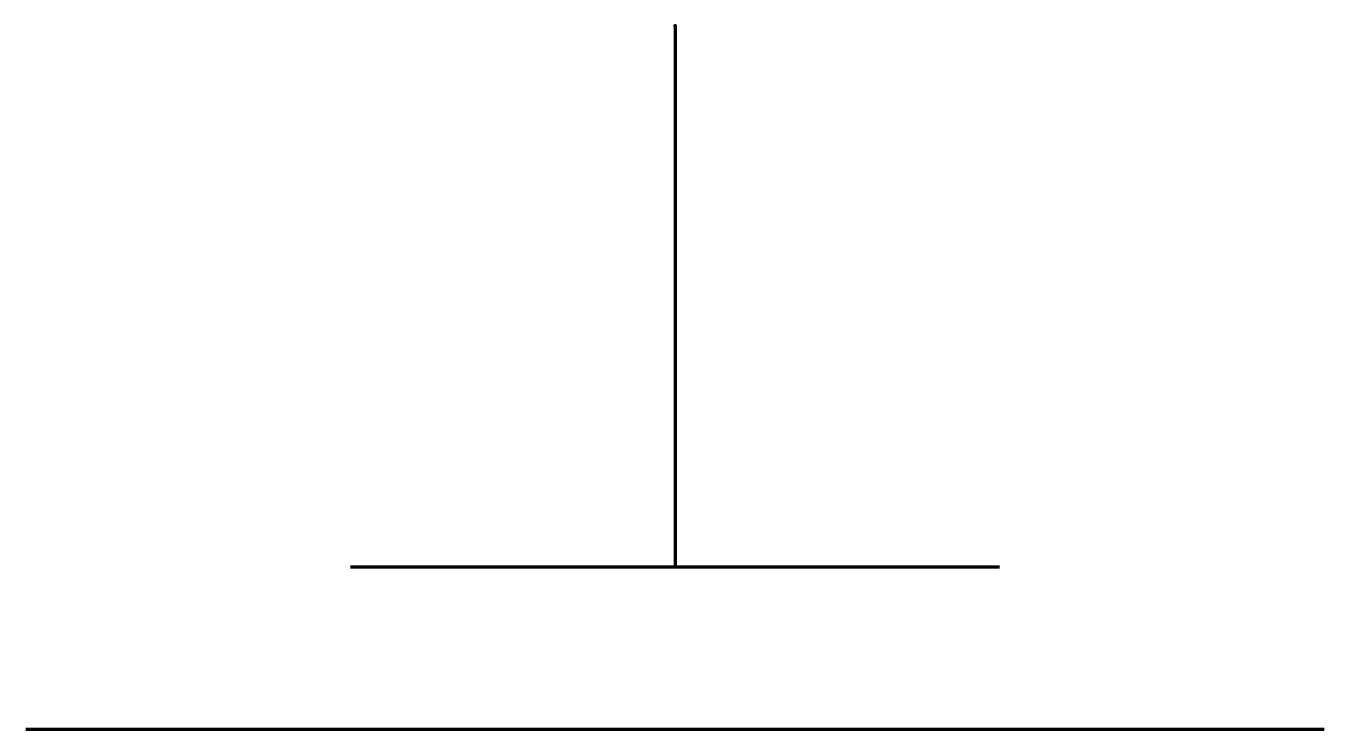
# Model space of a CAD drawing. Header units: millimetres. Extents: x 0 to 12, y 0 to 6.5.
import ezdxf

# ---------------------------------------------------------------- set-up
doc = ezdxf.new("R2010")
doc.units = ezdxf.units.MM
doc.layers.get('0').update_dxf_attribs({"linetype": 'CONTINUOUS', "lineweight": 0})

msp = doc.modelspace()

# ---------------------------------------------------------------- linework, layer by layer
at = {"color": 7, "linetype": 'CONTINUOUS', "lineweight": 70}
for p, q in [((6, 6.5), (6, 1.5)), ((3, 1.5), (9, 1.5)), ((0, 0), (12, 0))]:
    msp.add_line(p, q, dxfattribs=at)
msp.add_point((6, 6.5), dxfattribs=at)

doc.saveas('drawing.dxf')
